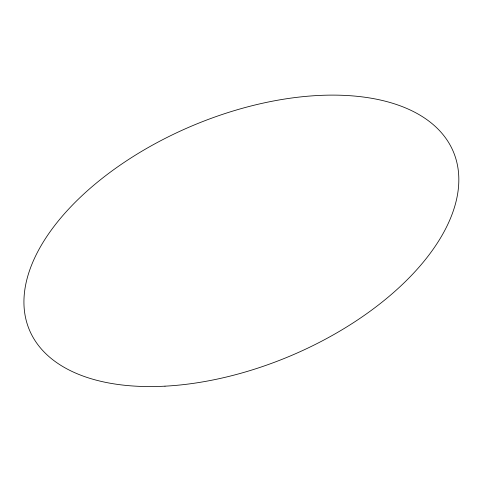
<?xml version="1.0" encoding="UTF-8"?>
<svg xmlns="http://www.w3.org/2000/svg" width="482" height="482" viewBox="0 0 482 482"><rect width="100%" height="100%" fill="white"/><g stroke="black" fill="none" stroke-linecap="round" stroke-linejoin="round"><path stroke-width="0.72" d="M164.989 386.172A229.944 125.085 -22.8 0 0 455.888 158.831A229.944 125.085 -22.8 0 0 103.262 177.527A229.944 125.085 -22.8 0 0 164.989 386.172"/></g></svg>
